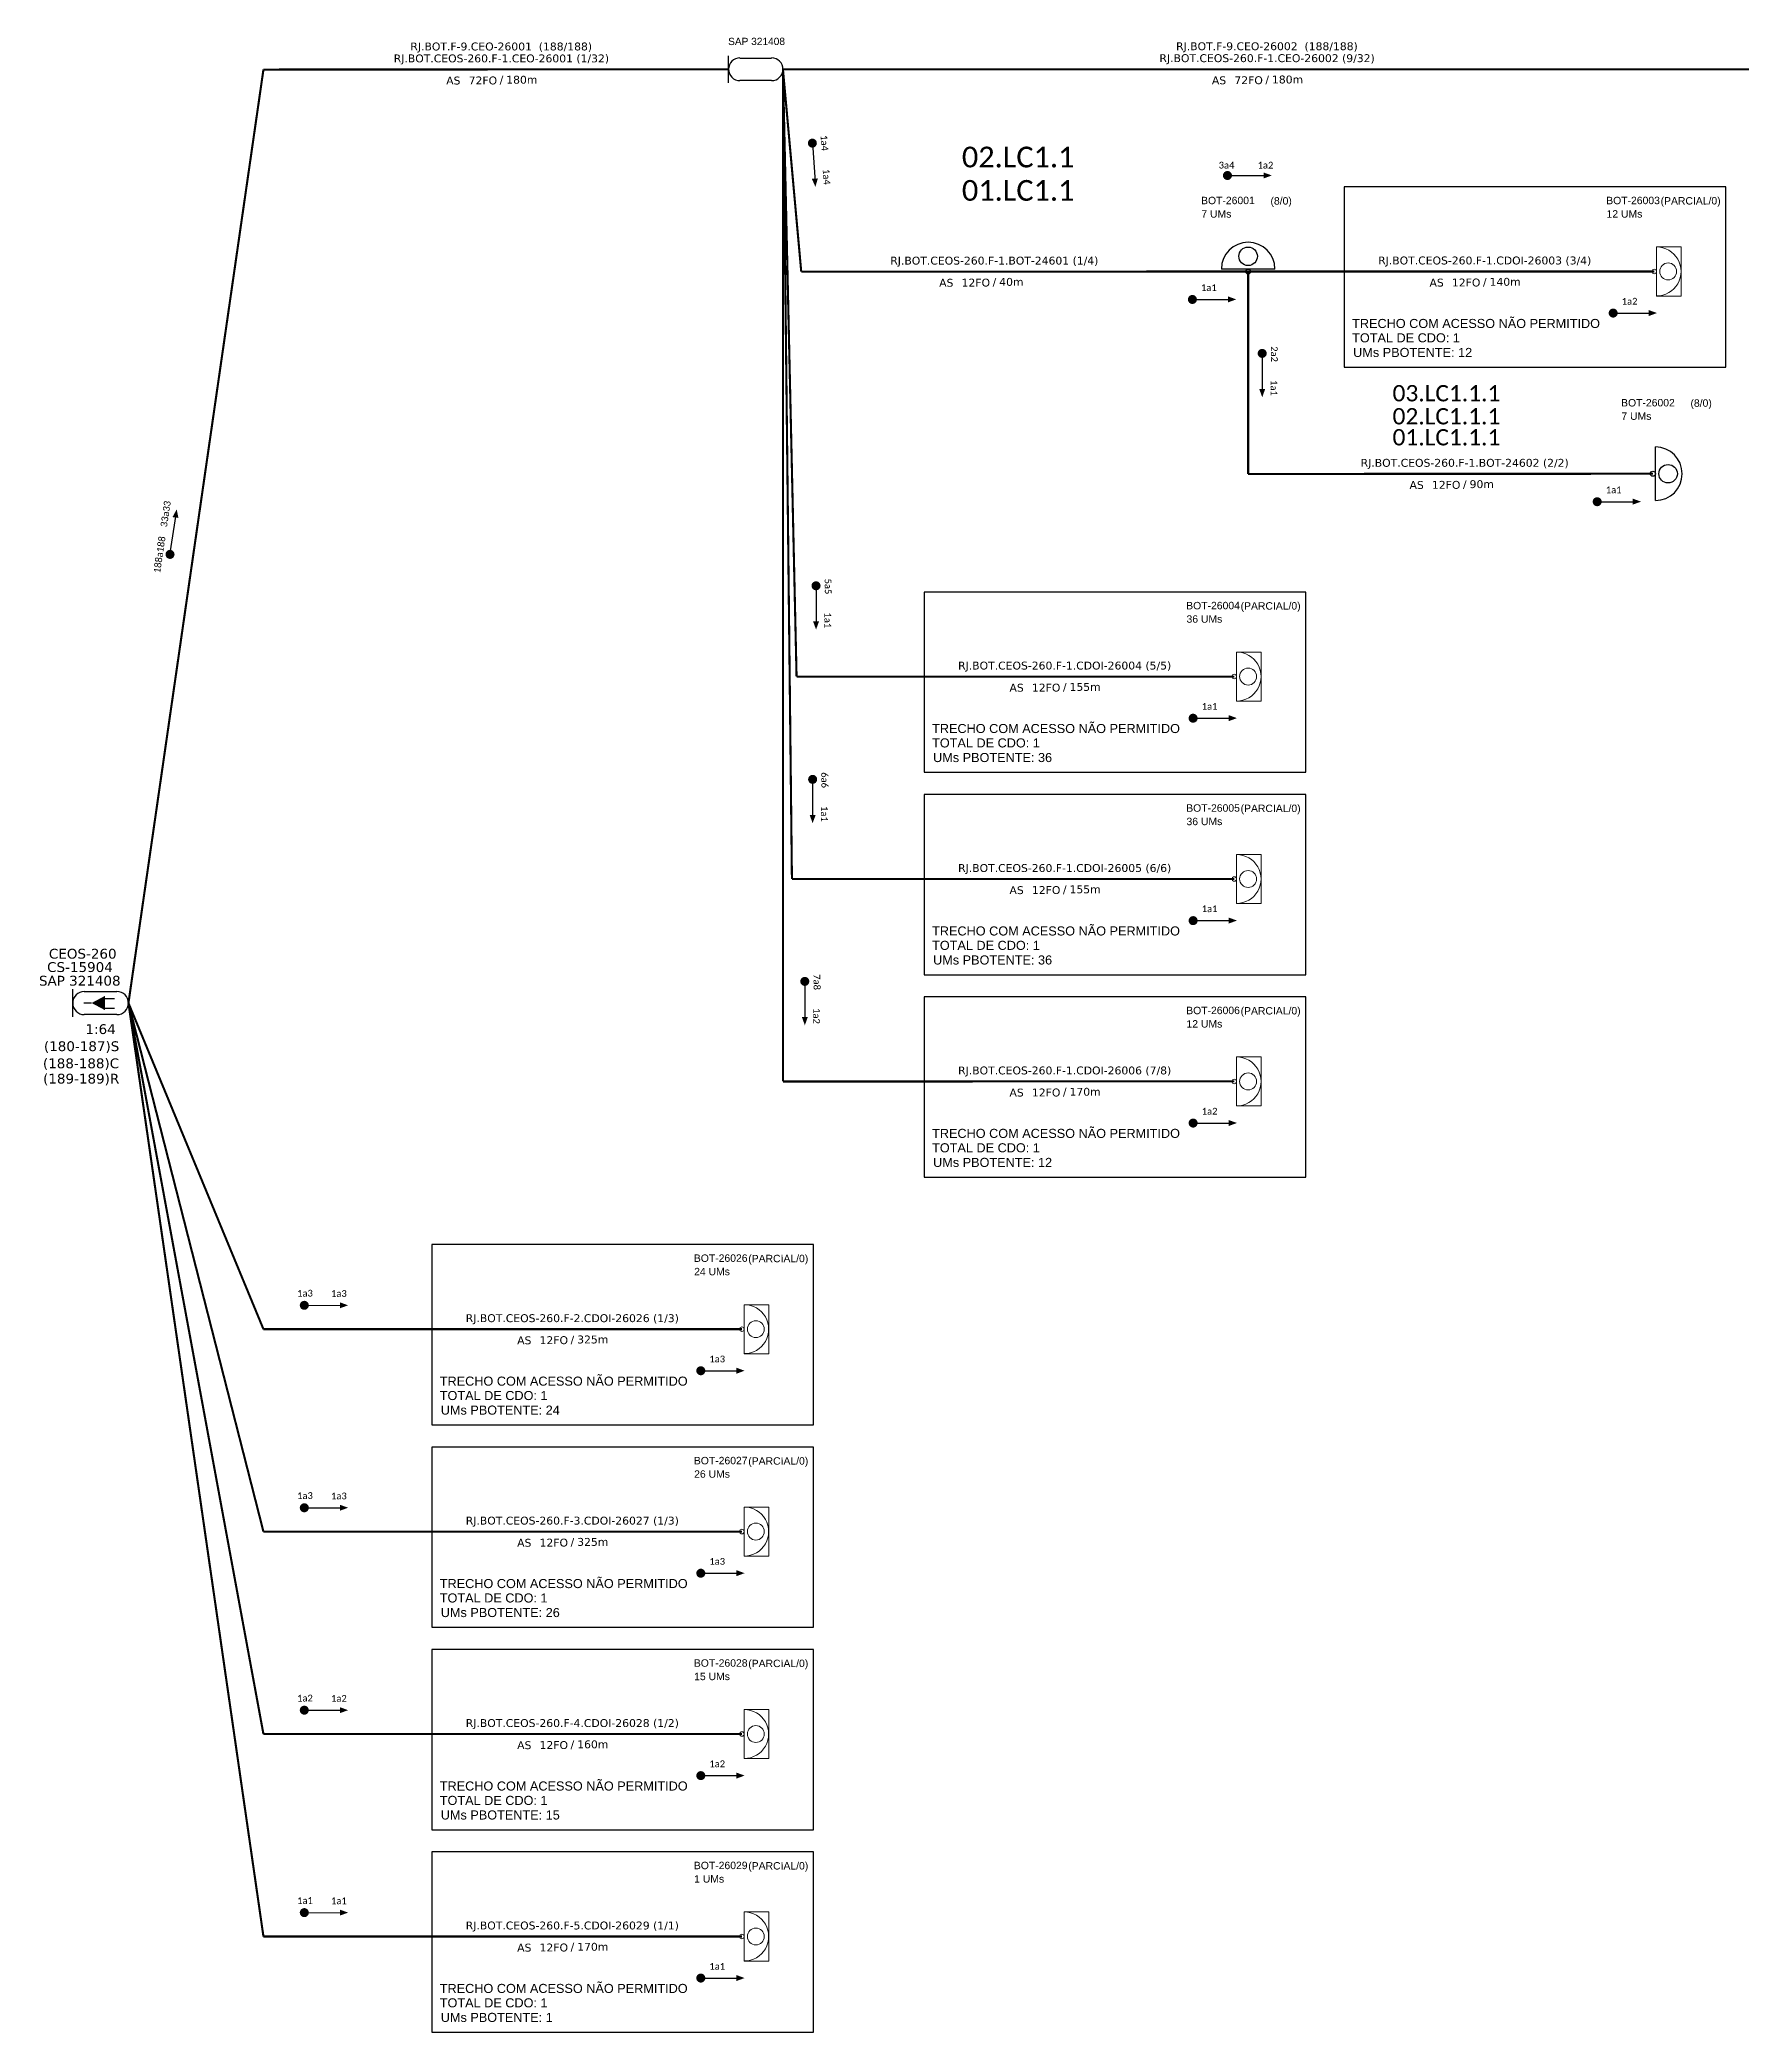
# Model space of a CAD drawing. Extents: x 35688 to 45186, y 3284 to 5132.
# Drawn here: x 44350.9 to 44729, y 3385.5 to 3828.4 of the extents above; entities that cross this region are included whole.
import ezdxf
from ezdxf.enums import TextEntityAlignment as Align

# ---------------------------------------------------------------- set-up
doc = ezdxf.new("R2010")
doc.units = ezdxf.units.DM
doc.header["$MEASUREMENT"] = 0
for name, color, linetype, lineweight in [("20.0-LEGENDA DOS CDO'S", 1, 'Continuous', 0), ('20.2-CDO_POSTE', 1, 'Continuous', 5), ('40.1-ETIQUETAS', 1, 'Continuous', 20)]:
    doc.layers.add(name, color=color, linetype=linetype, lineweight=lineweight)
for name, color, linetype in [('20.4-CEOS', 1, 'Continuous'), ('30.4-Selo', 7, 'Continuous'), ('CAP a instalar', 1, 'Continuous'), ('label_cabos', 7, 'Continuous'), ('SETA', 7, 'Continuous')]:
    doc.layers.add(name, color=color, linetype=linetype)
doc.styles.add('ARIAL', font='arial.ttf')
doc.styles.add('siredit', font='verdana.ttf')
doc.linetypes.add('FENCELINE1', pattern='A,0.25,-0.1,[133,ltypeshp.shx,S=0.1,R=0,X=-0.1,Y=0],-0.1,1', length=1.45)

# ---------------------------------------------------------------- blocks, each defined once
blk = doc.blocks.new('ETIQUETA_RS5F')
at = {"layer": '40.1-ETIQUETAS', "color": 0, "style": 'siredit'}
blk.add_text('/', height=1.5, dxfattribs=at).set_placement((1.55, -1.95), align=Align.MIDDLE_RIGHT)
for tag, p in [('ETIQUETA_R_PRIMARIA', (1.18, 4.1)), ('ETIQUETA_R_SECUNDARIA', (1.18, 2.1)), ('F_ATIVAS/F_MORTAS', (1.11, -4.24))]:
    blk.add_attdef(tag, text='', height=1.5, dxfattribs=at).set_placement(p, align=Align.MIDDLE_CENTER)
for tag, p in [('TIPO_CABO', (-6.62, -2.12)), ('CAP_CABO', (0.37, -2.09))]:
    blk.add_attdef(tag, text='', height=1.5, dxfattribs=at).set_placement(p, align=Align.MIDDLE_RIGHT)
blk.add_attdef('METROS', text='', height=1.5, dxfattribs=at).set_placement((2.11, -1.95), align=Align.MIDDLE_LEFT)
for tag, p in [('FUSÃO_1', (0.82, -8.39)), ('FUSÃO_2', (0.82, -10.6)), ('FUSÃO_3', (0.82, -12.93)), ('FUSÃO_4', (0.82, -15.14)), ('FUSÃO_5', (0.82, -17.16))]:
    blk.add_attdef(tag, text='', height=1.5, dxfattribs=at).set_placement(p, align=Align.CENTER)
blk = doc.blocks.new('CDOE-TEXTO PADRÃO')
at = {"layer": "20.0-LEGENDA DOS CDO'S", "color": 0, "style": 'ARIAL'}
for tag, p in [('CDO_N', (0.49, 7.39)), ('CORDOALHA', (0.5, 4.33)), ('SAP', (0.51, 1.67)), ('SPLITER_1', (0.59, -0.91)), ('SPLITER_2', (0.6, -3.55)), ('(XX-XX_F)S', (0.54, -8.29)), ('(XX-XX_L)S', (0.55, -10.83)), ('UMS', (0.55, -13.15))]:
    blk.add_attdef(tag, p, '', height=1.7, rotation=0.118, dxfattribs=at)
blk.add_attdef('FIBRAS_UTILIZADAS', text='', height=1.7, rotation=0.118, dxfattribs=at).set_placement((19.77, 7.43), align=Align.CENTER)
blk = doc.blocks.new('CDOE POSTE_')
at = {"color": 1}
blk.add_line((12.92, -5.49), (-2.38, -5.49), dxfattribs=at)
for centre, radius in [((5.27, -1.86), 2.64), ((5.27, -6.2), 0.708)]:
    blk.add_circle(centre, radius, dxfattribs=at)
blk.add_arc((5.27, -5.49), 7.65, 0, 180, dxfattribs=at)
blk = doc.blocks.new('CEO')
at = {"layer": '20.4-CEOS'}
for p, q in [((-6.19, -0.53), (-6.19, 5.68)), ((-3.61, 5.15), (3.61, 5.15)), ((3.61, 0), (-3.61, 0))]:
    blk.add_line(p, q, dxfattribs=at)
for centre, start, end in [((-3.61, 2.58), 90, 270), ((3.61, 2.58), 270, 90)]:
    blk.add_arc(centre, 2.58, start, end, dxfattribs=at)
blk = doc.blocks.new('CEOS_RP_CT_DRT')
at = {"layer": '20.4-CEOS', "color": 0}
for p, q in [((-4.54, 1.19), (-1.19, 1.19)), ((-1.19, -1.19), (-4.54, -1.19))]:
    blk.add_line(p, q, dxfattribs=at)
for points in [[(-5.73, -1.43), (-5.73, 1.44)], [(-3.79, 0), (-4.59, 0)], [(-2.47, 0.48), (-1.45, 0.48)], [(-2.47, -0.52), (-1.45, -0.52)]]:
    blk.add_lwpolyline(points, dxfattribs=at)
blk.add_lwpolyline([(-3.79, 0, 0, 1.47, 0), (-2.41, 0, 1.47, 1.47, 0)], format="xyseb", dxfattribs=at)
for centre, start, end in [((-4.54, 0), 90, 270), ((-1.19, 0), 270, 90)]:
    blk.add_arc(centre, 1.19, start, end, dxfattribs=at)
at = {"layer": '20.4-CEOS', "color": 7, "style": 'siredit'}
for tag, p in [('Nº_DA_CEOS', (-2.86, 5.6)), ('LOCAL', (-2.86, 4.24)), ('SAP', (-2.86, 2.78)), ('RACIO_SPLITAGEM', (-2.86, -1.88)), ('FIBRAS_SPLITTER', (-2.86, -3.58)), ('FIBRAS_TOP_C', (-2.86, -5.08)), ('RESERVA_FINAIS', (-2.86, -6.39))]:
    blk.add_attdef(tag, text='', height=1.01, dxfattribs=at).set_placement(p, align=Align.TOP_CENTER)

msp = doc.modelspace()

# ---------------------------------------------------------------- linework, layer by layer
at = {"const_width": 1}
for points in [[(44522.53, 3805.91, 1), (44522.59, 3804.92, 1)], [(44614.31, 3798.22, 1), (44615.31, 3798.22, 1)], [(44606.52, 3770.67, 1), (44607.52, 3770.67, 1)], [(44700.03, 3767.63, 1), (44701.03, 3767.63, 1)], [(44622.53, 3759.17, 1), (44622.53, 3758.17, 1)], [(44696.48, 3725.71, 1), (44697.48, 3725.71, 1)], [(44379.73, 3713.5, 1), (44379.88, 3714.49, 1)], [(44523.38, 3707.52, 1), (44523.37, 3706.52, 1)], [(44606.68, 3677.58, 1), (44607.68, 3677.58, 1)], [(44522.62, 3664.48, 1), (44522.62, 3663.48, 1)], [(44606.68, 3632.58, 1), (44607.68, 3632.58, 1)], [(44520.88, 3619.57, 1), (44520.88, 3618.57, 1)], [(44606.68, 3587.58, 1), (44607.68, 3587.58, 1)], [(44409.15, 3547.07, 1), (44410.15, 3547.07, 1)], [(44497.27, 3532.52, 1), (44498.27, 3532.52, 1)], [(44409.15, 3502.07, 1), (44410.15, 3502.07, 1)], [(44497.27, 3487.52, 1), (44498.27, 3487.52, 1)], [(44409.15, 3457.07, 1), (44410.15, 3457.07, 1)], [(44497.27, 3442.52, 1), (44498.27, 3442.52, 1)], [(44409.15, 3412.07, 1), (44410.15, 3412.07, 1)], [(44497.27, 3397.52, 1), (44498.27, 3397.52, 1)]]:
    msp.add_lwpolyline(points, format="xyb", close=True, dxfattribs=at)
at = {"layer": '40.1-ETIQUETAS', "color": 8}
for points in [[(44710.16, 3782.33), (44715.61, 3782.33), (44715.61, 3771.43), (44710.16, 3771.43)], [(44616.82, 3692.28), (44622.27, 3692.28), (44622.27, 3681.38), (44616.82, 3681.38)], [(44616.82, 3647.28), (44622.27, 3647.28), (44622.27, 3636.38), (44616.82, 3636.38)], [(44616.82, 3602.28), (44622.27, 3602.28), (44622.27, 3591.38), (44616.82, 3591.38)], [(44507.4, 3547.21), (44512.85, 3547.21), (44512.85, 3536.31), (44507.4, 3536.31)], [(44507.4, 3502.21), (44512.85, 3502.21), (44512.85, 3491.31), (44507.4, 3491.31)], [(44507.4, 3457.21), (44512.85, 3457.21), (44512.85, 3446.31), (44507.4, 3446.31)], [(44507.4, 3412.21), (44512.85, 3412.21), (44512.85, 3401.31), (44507.4, 3401.31)]]:
    msp.add_lwpolyline(points, close=True, dxfattribs=at)
for centre, major_axis, start_param, end_param in [((44710.16, 3776.89), (-3.85, 3.85), 2.356194, 5.497787), ((44712.75, 3776.89), (1.33, 1.33), 3.926991, 10.210176), ((44709.66, 3776.89), (-0.356, 0.356), 2.356194490191767, 8.639379797371353), ((44616.82, 3686.84), (-3.85, 3.85), 2.356194, 5.497787), ((44616.32, 3686.84), (-0.356, 0.356), 2.356194490191767, 8.639379797371353), ((44619.4, 3686.84), (1.33, 1.33), 3.926991, 10.210176), ((44616.82, 3641.84), (-3.85, 3.85), 2.356194, 5.497787), ((44616.32, 3641.84), (-0.356, 0.356), 2.356194490191767, 8.639379797371353), ((44619.4, 3641.84), (1.33, 1.33), 3.926991, 10.210176), ((44616.82, 3596.84), (-3.85, 3.85), 2.356194, 5.497787), ((44616.32, 3596.84), (-0.356, 0.356), 2.356194490191767, 8.639379797371353), ((44619.4, 3596.84), (1.33, 1.33), 3.926991, 10.210176), ((44507.4, 3541.77), (-3.85, 3.85), 2.356194, 5.497787), ((44509.99, 3541.77), (1.33, 1.33), 3.926991, 10.210176), ((44506.9, 3541.77), (-0.356, 0.356), 2.356194490191767, 8.639379797371353), ((44507.4, 3496.77), (-3.85, 3.85), 2.356194, 5.497787), ((44506.9, 3496.77), (-0.356, 0.356), 2.356194490191767, 8.639379797371353), ((44509.99, 3496.77), (1.33, 1.33), 3.926991, 10.210176), ((44507.4, 3451.77), (-3.85, 3.85), 2.356194, 5.497787), ((44506.9, 3451.77), (-0.356, 0.356), 2.356194490191767, 8.639379797371353), ((44509.99, 3451.77), (1.33, 1.33), 3.926991, 10.210176), ((44507.4, 3406.77), (-3.85, 3.85), 2.356194, 5.497787), ((44506.9, 3406.77), (-0.356, 0.356), 2.356194490191767, 8.639379797371353), ((44509.99, 3406.77), (1.33, 1.33), 3.926991, 10.210176)]:
    msp.add_ellipse(centre, major_axis=major_axis, ratio=1, start_param=start_param, end_param=end_param, dxfattribs=at)
at = {"layer": 'CAP a instalar', "linetype": 'FENCELINE1', "ltscale": 7, "const_width": 0.467}
for points in [[(44400.57, 3821.77), (44503.95, 3821.82)], [(44516.02, 3821.82), (44731.14, 3821.81)], [(44516.02, 3821.82), (44520.09, 3776.83)], [(44370.57, 3614.27), (44400.57, 3821.77)], [(44520.09, 3776.83), (44619.41, 3776.88)], [(44619.41, 3776.88), (44619.41, 3731.88)], [(44619.41, 3731.88), (44709.37, 3731.92)]]:
    msp.add_lwpolyline(points, dxfattribs=at)
at = {"layer": 'CAP a instalar', "color": 8, "linetype": 'FENCELINE1', "ltscale": 7, "const_width": 0.467}
for points in [[(44516.02, 3821.82), (44516.02, 3596.83)], [(44516.02, 3821.82), (44518.02, 3641.83)], [(44516.02, 3821.82), (44519.05, 3686.83)], [(44619.41, 3776.88), (44709.66, 3776.89)], [(44519.05, 3686.83), (44616.32, 3686.84)], [(44518.02, 3641.83), (44616.32, 3641.84)], [(44400.57, 3406.77), (44370.57, 3614.27), (44370.57, 3614.27)], [(44400.57, 3541.77), (44370.57, 3614.27)], [(44400.57, 3496.77), (44370.57, 3614.27)], [(44400.57, 3451.77), (44370.57, 3614.27)], [(44516.02, 3596.83), (44616.32, 3596.84)], [(44516.02, 3596.83), (44516.02, 3596.83)], [(44530.06, 3596.83), (44530.06, 3596.83)], [(44400.57, 3541.77), (44506.9, 3541.77)], [(44400.57, 3496.77), (44506.9, 3496.77)], [(44400.57, 3451.77), (44506.9, 3451.77)], [(44406.6, 3451.76), (44406.6, 3451.76)], [(44420.64, 3451.76), (44420.64, 3451.76)], [(44400.57, 3406.77), (44506.9, 3406.77)], [(44420.64, 3406.76), (44420.64, 3406.76)]]:
    msp.add_lwpolyline(points, dxfattribs=at)
at = {"layer": 'CAP a instalar', "color": 3}
for points in [[(44725.57, 3795.68), (44640.78, 3795.68), (44640.78, 3755.62), (44725.57, 3755.62)], [(44632.23, 3705.63), (44547.44, 3705.63), (44547.44, 3665.57), (44632.23, 3665.57)], [(44632.23, 3660.63), (44547.44, 3660.63), (44547.44, 3620.57), (44632.23, 3620.57)], [(44632.23, 3615.63), (44547.44, 3615.63), (44547.44, 3575.57), (44632.23, 3575.57)], [(44522.81, 3560.57), (44438.02, 3560.57), (44438.02, 3520.5), (44522.81, 3520.5)], [(44522.81, 3515.57), (44438.02, 3515.57), (44438.02, 3475.5), (44522.81, 3475.5)], [(44522.81, 3470.57), (44438.02, 3470.57), (44438.02, 3430.5), (44522.81, 3430.5)], [(44522.81, 3425.57), (44438.02, 3425.57), (44438.02, 3385.5), (44522.81, 3385.5)]]:
    msp.add_lwpolyline(points, close=True, dxfattribs=at)
at = {"layer": 'SETA'}
for points in [[(44522.56, 3805.41), (44523.15, 3796.84)], [(44614.94, 3798.21), (44623.53, 3798.21)], [(44607.02, 3770.67), (44615.61, 3770.67)], [(44700.53, 3767.63), (44709.12, 3767.63)], [(44622.53, 3758.67), (44622.52, 3750.08)], [(44696.98, 3725.71), (44705.58, 3725.71)], [(44379.87, 3714.37), (44381.14, 3722.87)], [(44523.37, 3707.02), (44523.37, 3698.43)], [(44607.18, 3677.58), (44615.78, 3677.58)], [(44522.62, 3663.98), (44522.61, 3655.38)], [(44607.18, 3632.58), (44615.78, 3632.58)], [(44520.88, 3619.07), (44520.87, 3610.47)], [(44607.18, 3587.58), (44615.78, 3587.58)], [(44409.65, 3547.07), (44418.25, 3547.06)], [(44497.77, 3532.52), (44506.36, 3532.52)], [(44409.65, 3502.07), (44418.25, 3502.06)], [(44497.77, 3487.52), (44506.36, 3487.52)], [(44409.65, 3457.07), (44418.25, 3457.06)], [(44497.77, 3442.52), (44506.36, 3442.52)], [(44409.65, 3412.07), (44418.25, 3412.06)], [(44497.77, 3397.52), (44506.36, 3397.52)]]:
    msp.add_lwpolyline(points, dxfattribs=at)
for points in [[(44523.78, 3797.57), (44523.24, 3795.7), (44522.45, 3797.48)], [(44622.84, 3798.89), (44624.67, 3798.23), (44622.84, 3797.56)], [(44614.92, 3771.35), (44616.76, 3770.68), (44614.92, 3770.01)], [(44708.43, 3768.31), (44710.27, 3767.65), (44708.43, 3766.98)], [(44623.2, 3750.77), (44622.54, 3748.93), (44621.87, 3750.77)], [(44704.89, 3726.39), (44706.72, 3725.72), (44704.89, 3725.06)], [(44380.36, 3722.29), (44381.29, 3724), (44381.68, 3722.09)], [(44524.05, 3699.12), (44523.38, 3697.28), (44522.71, 3699.12)], [(44615.09, 3678.26), (44616.92, 3677.6), (44615.09, 3676.93)], [(44523.29, 3656.07), (44522.62, 3654.24), (44521.96, 3656.07)], [(44615.09, 3633.26), (44616.92, 3632.6), (44615.09, 3631.93)], [(44521.55, 3611.16), (44520.89, 3609.33), (44520.22, 3611.16)], [(44615.09, 3588.26), (44616.92, 3587.6), (44615.09, 3586.93)], [(44417.56, 3547.74), (44419.39, 3547.07), (44417.56, 3546.41)], [(44505.67, 3533.2), (44507.5, 3532.53), (44505.67, 3531.86)], [(44417.56, 3502.74), (44419.39, 3502.07), (44417.56, 3501.41)], [(44505.67, 3488.2), (44507.5, 3487.53), (44505.67, 3486.86)], [(44417.56, 3457.74), (44419.39, 3457.07), (44417.56, 3456.41)], [(44505.67, 3443.2), (44507.5, 3442.53), (44505.67, 3441.86)], [(44417.56, 3412.74), (44419.39, 3412.07), (44417.56, 3411.41)], [(44505.67, 3398.2), (44507.5, 3397.53), (44505.67, 3396.86)]]:
    msp.add_solid(points, dxfattribs=at)

# ---------------------------------------------------------------- block references
at = {"color": 2, "xscale": 0.9748520008884765, "yscale": 0.9748520008884765, "zscale": 0.9748520008884765}
msp.add_blockref('CEO', (44509.99, 3819.31), dxfattribs=at)
at = {"layer": '20.2-CDO_POSTE'}
ref = msp.add_blockref('CDOE-TEXTO PADRÃO', (44503.74, 3822.47), dxfattribs=dict(at, xscale=0.947556147652673, yscale=0.947556147652673, zscale=0.947556147652673))
ref.add_attrib('CDO_N', 'SAP 321408', (44503.84, 3827.21), dxfattribs={"layer": "20.0-LEGENDA DOS CDO'S", "color": 0, "height": 1.611, "rotation": 0.118, "style": 'ARIAL'})
at = {"layer": '20.4-CEOS'}
ref = msp.add_blockref('CEOS_RP_CT_DRT', (44370.57, 3614.27), dxfattribs=dict(at, xscale=2.161665797233581, yscale=2.161665797233581, zscale=2.161665797233581))
ref.add_attrib('Nº_DA_CEOS', 'CEOS-260', dxfattribs={"color": 7, "height": 2.183, "style": 'siredit'}).set_placement((44360.41, 3626.32), align=Align.TOP_CENTER)
ref.add_attrib('LOCAL', 'CS-15904', dxfattribs={"color": 7, "height": 2.183, "style": 'siredit'}).set_placement((44359.79, 3623.35), align=Align.TOP_CENTER)
ref.add_attrib('SAP', 'SAP 321408', dxfattribs={"color": 7, "height": 2.183, "style": 'siredit'}).set_placement((44359.75, 3620.32), align=Align.TOP_CENTER)
ref.add_attrib('RACIO_SPLITAGEM', '1:64', dxfattribs={"color": 7, "height": 2.183, "style": 'siredit'}).set_placement((44364.38, 3609.56), align=Align.TOP_CENTER)
ref.add_attrib('FIBRAS_SPLITTER', '(180-187)S', dxfattribs={"color": 7, "height": 2.183, "style": 'siredit'}).set_placement((44360.16, 3605.76), align=Align.TOP_CENTER)
ref.add_attrib('FIBRAS_TOP_C', '(188-188)C', dxfattribs={"color": 7, "height": 2.183, "style": 'siredit'}).set_placement((44360.03, 3601.95), align=Align.TOP_CENTER)
ref.add_attrib('RESERVA_FINAIS', '(189-189)R', dxfattribs={"color": 7, "height": 2.183, "style": 'siredit'}).set_placement((44360.06, 3598.55), align=Align.TOP_CENTER)
at = {"layer": '40.1-ETIQUETAS'}
ref = msp.add_blockref('ETIQUETA_RS5F', (44452.07, 3821.79), dxfattribs=dict(at, xscale=1.16639998499977, yscale=1.16639998499977, zscale=1.16639998499977))
ref.add_attrib('ETIQUETA_R_PRIMARIA', 'RJ.BOT.F-9.CEO-26001  (188/188)', dxfattribs={"color": 0, "height": 1.7496, "style": 'siredit'}).set_placement((44453.41, 3826.9), align=Align.MIDDLE_CENTER)
ref.add_attrib('ETIQUETA_R_SECUNDARIA', 'RJ.BOT.CEOS-260.F-1.CEO-26001 (1/32)', dxfattribs={"color": 0, "height": 1.7496, "style": 'siredit'}).set_placement((44453.45, 3824.25), align=Align.MIDDLE_CENTER)
ref.add_attrib('TIPO_CABO', 'AS', dxfattribs={"color": 0, "height": 1.75, "style": 'siredit'}).set_placement((44444.35, 3819.33), align=Align.MIDDLE_RIGHT)
ref.add_attrib('CAP_CABO', '72FO', dxfattribs={"color": 0, "height": 1.75, "style": 'siredit'}).set_placement((44452.5, 3819.35), align=Align.MIDDLE_RIGHT)
ref.add_attrib('METROS', '180m', dxfattribs={"color": 0, "height": 1.75, "style": 'siredit'}).set_placement((44454.53, 3819.51), align=Align.MIDDLE_LEFT)
ref = msp.add_blockref('ETIQUETA_RS5F', (44622.24, 3821.84), dxfattribs=dict(at, xscale=1.16639998499977, yscale=1.16639998499977, zscale=1.16639998499977))
ref.add_attrib('ETIQUETA_R_PRIMARIA', 'RJ.BOT.F-9.CEO-26002  (188/188)', dxfattribs={"color": 0, "height": 1.7496, "style": 'siredit'}).set_placement((44623.58, 3826.95), align=Align.MIDDLE_CENTER)
ref.add_attrib('ETIQUETA_R_SECUNDARIA', 'RJ.BOT.CEOS-260.F-1.CEO-26002 (9/32)', dxfattribs={"color": 0, "height": 1.7496, "style": 'siredit'}).set_placement((44623.62, 3824.3), align=Align.MIDDLE_CENTER)
ref.add_attrib('TIPO_CABO', 'AS', dxfattribs={"color": 0, "height": 1.75, "style": 'siredit'}).set_placement((44614.52, 3819.38), align=Align.MIDDLE_RIGHT)
ref.add_attrib('CAP_CABO', '72FO', dxfattribs={"color": 0, "height": 1.75, "style": 'siredit'}).set_placement((44622.67, 3819.4), align=Align.MIDDLE_RIGHT)
ref.add_attrib('METROS', '180m', dxfattribs={"color": 0, "height": 1.75, "style": 'siredit'}).set_placement((44624.7, 3819.56), align=Align.MIDDLE_LEFT)
at = {"layer": '40.1-ETIQUETAS', "color": 8}
ref = msp.add_blockref('CDOE-TEXTO PADRÃO', (44706.09, 3780.77), dxfattribs=dict(at, xscale=0.9720000028610228, yscale=0.9720000028610228, zscale=0.9720000028610228))
ref.add_attrib('CDO_N', 'BOT-26003', (44698.99, 3791.83), dxfattribs={"layer": "20.0-LEGENDA DOS CDO'S", "color": 0, "height": 1.652, "rotation": 0.118, "style": 'ARIAL'})
ref.add_attrib('CORDOALHA', '12 UMs', (44699.06, 3788.85), dxfattribs={"layer": "20.0-LEGENDA DOS CDO'S", "color": 0, "height": 1.652, "rotation": 0.118, "style": 'ARIAL'})
ref.add_attrib('FIBRAS_UTILIZADAS', '          (PARCIAL/0)', dxfattribs={"layer": "20.0-LEGENDA DOS CDO'S", "color": 0, "height": 1.6523, "rotation": 0.118, "style": 'ARIAL'}).set_placement((44714.54, 3791.76), align=Align.CENTER)
at = {"layer": '40.1-ETIQUETAS'}
ref = msp.add_blockref('ETIQUETA_RS5F', (44561.62, 3776.85), dxfattribs=dict(at, xscale=1.16639998499977, yscale=1.16639998499977, zscale=1.16639998499977))
ref.add_attrib('ETIQUETA_R_SECUNDARIA', 'RJ.BOT.CEOS-260.F-1.BOT-24601 (1/4)', dxfattribs={"color": 0, "height": 1.7496, "style": 'siredit'}).set_placement((44563, 3779.3), align=Align.MIDDLE_CENTER)
ref.add_attrib('TIPO_CABO', 'AS', dxfattribs={"color": 0, "height": 1.75, "style": 'siredit'}).set_placement((44553.91, 3774.38), align=Align.MIDDLE_RIGHT)
ref.add_attrib('CAP_CABO', '12FO', dxfattribs={"color": 0, "height": 1.75, "style": 'siredit'}).set_placement((44562.05, 3774.41), align=Align.MIDDLE_RIGHT)
ref.add_attrib('METROS', '40m', dxfattribs={"color": 0, "height": 1.75, "style": 'siredit'}).set_placement((44564.09, 3774.57), align=Align.MIDDLE_LEFT)
at = {"layer": '40.1-ETIQUETAS', "color": 8}
ref = msp.add_blockref('ETIQUETA_RS5F', (44670.6, 3776.87), dxfattribs=dict(at, xscale=1.16639998499977, yscale=1.16639998499977, zscale=1.16639998499977))
ref.add_attrib('ETIQUETA_R_SECUNDARIA', 'RJ.BOT.CEOS-260.F-1.CDOI-26003 (3/4)', dxfattribs={"layer": '30.4-Selo', "color": 0, "height": 1.7496, "style": 'siredit'}).set_placement((44671.98, 3779.33), align=Align.MIDDLE_CENTER)
ref.add_attrib('TIPO_CABO', 'AS', dxfattribs={"color": 0, "height": 1.75, "style": 'siredit'}).set_placement((44662.88, 3774.41), align=Align.MIDDLE_RIGHT)
ref.add_attrib('CAP_CABO', '12FO', dxfattribs={"color": 0, "height": 1.75, "style": 'siredit'}).set_placement((44671.02, 3774.43), align=Align.MIDDLE_RIGHT)
ref.add_attrib('METROS', '140m', dxfattribs={"color": 0, "height": 1.75, "style": 'siredit'}).set_placement((44673.06, 3774.59), align=Align.MIDDLE_LEFT)
at = {"layer": '40.1-ETIQUETAS'}
ref = msp.add_blockref('ETIQUETA_RS5F', (44666.15, 3731.89), dxfattribs=dict(at, xscale=1.16639998499977, yscale=1.16639998499977, zscale=1.16639998499977))
ref.add_attrib('ETIQUETA_R_SECUNDARIA', 'RJ.BOT.CEOS-260.F-1.BOT-24602 (2/2)', dxfattribs={"color": 0, "height": 1.7496, "style": 'siredit'}).set_placement((44667.53, 3734.35), align=Align.MIDDLE_CENTER)
ref.add_attrib('TIPO_CABO', 'AS', dxfattribs={"color": 0, "height": 1.75, "style": 'siredit'}).set_placement((44658.44, 3729.43), align=Align.MIDDLE_RIGHT)
ref.add_attrib('CAP_CABO', '12FO', dxfattribs={"color": 0, "height": 1.75, "style": 'siredit'}).set_placement((44666.58, 3729.45), align=Align.MIDDLE_RIGHT)
ref.add_attrib('METROS', '90m', dxfattribs={"color": 0, "height": 1.75, "style": 'siredit'}).set_placement((44668.62, 3729.61), align=Align.MIDDLE_LEFT)
at = {"layer": '40.1-ETIQUETAS', "color": 8}
ref = msp.add_blockref('CDOE-TEXTO PADRÃO', (44612.74, 3690.72), dxfattribs=dict(at, xscale=0.9720000028610228, yscale=0.9720000028610228, zscale=0.9720000028610228))
ref.add_attrib('CDO_N', 'BOT-26004', (44605.65, 3701.78), dxfattribs={"layer": "20.0-LEGENDA DOS CDO'S", "color": 0, "height": 1.652, "rotation": 0.118, "style": 'ARIAL'})
ref.add_attrib('CORDOALHA', '36 UMs', (44605.71, 3698.8), dxfattribs={"layer": "20.0-LEGENDA DOS CDO'S", "color": 0, "height": 1.652, "rotation": 0.118, "style": 'ARIAL'})
ref.add_attrib('FIBRAS_UTILIZADAS', '          (PARCIAL/0)', dxfattribs={"layer": "20.0-LEGENDA DOS CDO'S", "color": 0, "height": 1.6523, "rotation": 0.118, "style": 'ARIAL'}).set_placement((44621.2, 3701.71), align=Align.CENTER)
ref = msp.add_blockref('ETIQUETA_RS5F', (44577.25, 3686.82), dxfattribs=dict(at, xscale=1.16639998499977, yscale=1.16639998499977, zscale=1.16639998499977))
ref.add_attrib('ETIQUETA_R_SECUNDARIA', 'RJ.BOT.CEOS-260.F-1.CDOI-26004 (5/5)', dxfattribs={"layer": '30.4-Selo', "color": 0, "height": 1.7496, "style": 'siredit'}).set_placement((44578.63, 3689.28), align=Align.MIDDLE_CENTER)
ref.add_attrib('TIPO_CABO', 'AS', dxfattribs={"color": 0, "height": 1.75, "style": 'siredit'}).set_placement((44569.53, 3684.36), align=Align.MIDDLE_RIGHT)
ref.add_attrib('CAP_CABO', '12FO', dxfattribs={"color": 0, "height": 1.75, "style": 'siredit'}).set_placement((44577.68, 3684.38), align=Align.MIDDLE_RIGHT)
ref.add_attrib('METROS', '155m', dxfattribs={"color": 0, "height": 1.75, "style": 'siredit'}).set_placement((44579.71, 3684.54), align=Align.MIDDLE_LEFT)
ref = msp.add_blockref('CDOE-TEXTO PADRÃO', (44612.74, 3645.72), dxfattribs=dict(at, xscale=0.9720000028610228, yscale=0.9720000028610228, zscale=0.9720000028610228))
ref.add_attrib('CDO_N', 'BOT-26005', (44605.65, 3656.78), dxfattribs={"layer": "20.0-LEGENDA DOS CDO'S", "color": 0, "height": 1.652, "rotation": 0.118, "style": 'ARIAL'})
ref.add_attrib('CORDOALHA', '36 UMs', (44605.71, 3653.8), dxfattribs={"layer": "20.0-LEGENDA DOS CDO'S", "color": 0, "height": 1.652, "rotation": 0.118, "style": 'ARIAL'})
ref.add_attrib('FIBRAS_UTILIZADAS', '          (PARCIAL/0)', dxfattribs={"layer": "20.0-LEGENDA DOS CDO'S", "color": 0, "height": 1.6523, "rotation": 0.118, "style": 'ARIAL'}).set_placement((44621.2, 3656.71), align=Align.CENTER)
ref = msp.add_blockref('ETIQUETA_RS5F', (44577.25, 3641.82), dxfattribs=dict(at, xscale=1.16639998499977, yscale=1.16639998499977, zscale=1.16639998499977))
ref.add_attrib('ETIQUETA_R_SECUNDARIA', 'RJ.BOT.CEOS-260.F-1.CDOI-26005 (6/6)', dxfattribs={"layer": '30.4-Selo', "color": 0, "height": 1.7496, "style": 'siredit'}).set_placement((44578.63, 3644.28), align=Align.MIDDLE_CENTER)
ref.add_attrib('TIPO_CABO', 'AS', dxfattribs={"color": 0, "height": 1.75, "style": 'siredit'}).set_placement((44569.53, 3639.36), align=Align.MIDDLE_RIGHT)
ref.add_attrib('CAP_CABO', '12FO', dxfattribs={"color": 0, "height": 1.75, "style": 'siredit'}).set_placement((44577.68, 3639.38), align=Align.MIDDLE_RIGHT)
ref.add_attrib('METROS', '155m', dxfattribs={"color": 0, "height": 1.75, "style": 'siredit'}).set_placement((44579.71, 3639.54), align=Align.MIDDLE_LEFT)
ref = msp.add_blockref('CDOE-TEXTO PADRÃO', (44612.74, 3600.72), dxfattribs=dict(at, xscale=0.9720000028610228, yscale=0.9720000028610228, zscale=0.9720000028610228))
ref.add_attrib('CDO_N', 'BOT-26006', (44605.65, 3611.78), dxfattribs={"layer": "20.0-LEGENDA DOS CDO'S", "color": 0, "height": 1.652, "rotation": 0.118, "style": 'ARIAL'})
ref.add_attrib('CORDOALHA', '12 UMs', (44605.71, 3608.8), dxfattribs={"layer": "20.0-LEGENDA DOS CDO'S", "color": 0, "height": 1.652, "rotation": 0.118, "style": 'ARIAL'})
ref.add_attrib('FIBRAS_UTILIZADAS', '          (PARCIAL/0)', dxfattribs={"layer": "20.0-LEGENDA DOS CDO'S", "color": 0, "height": 1.6523, "rotation": 0.118, "style": 'ARIAL'}).set_placement((44621.2, 3611.71), align=Align.CENTER)
ref = msp.add_blockref('ETIQUETA_RS5F', (44577.25, 3596.82), dxfattribs=dict(at, xscale=1.16639998499977, yscale=1.16639998499977, zscale=1.16639998499977))
ref.add_attrib('ETIQUETA_R_SECUNDARIA', 'RJ.BOT.CEOS-260.F-1.CDOI-26006 (7/8)', dxfattribs={"layer": '30.4-Selo', "color": 0, "height": 1.7496, "style": 'siredit'}).set_placement((44578.63, 3599.28), align=Align.MIDDLE_CENTER)
ref.add_attrib('TIPO_CABO', 'AS', dxfattribs={"color": 0, "height": 1.75, "style": 'siredit'}).set_placement((44569.53, 3594.36), align=Align.MIDDLE_RIGHT)
ref.add_attrib('CAP_CABO', '12FO', dxfattribs={"color": 0, "height": 1.75, "style": 'siredit'}).set_placement((44577.68, 3594.38), align=Align.MIDDLE_RIGHT)
ref.add_attrib('METROS', '170m', dxfattribs={"color": 0, "height": 1.75, "style": 'siredit'}).set_placement((44579.71, 3594.54), align=Align.MIDDLE_LEFT)
ref = msp.add_blockref('CDOE-TEXTO PADRÃO', (44503.33, 3545.65), dxfattribs=dict(at, xscale=0.9720000028610228, yscale=0.9720000028610228, zscale=0.9720000028610228))
ref.add_attrib('CDO_N', 'BOT-26026', (44496.23, 3556.72), dxfattribs={"layer": "20.0-LEGENDA DOS CDO'S", "color": 0, "height": 1.652, "rotation": 0.118, "style": 'ARIAL'})
ref.add_attrib('CORDOALHA', '24 UMs', (44496.29, 3553.74), dxfattribs={"layer": "20.0-LEGENDA DOS CDO'S", "color": 0, "height": 1.652, "rotation": 0.118, "style": 'ARIAL'})
ref.add_attrib('FIBRAS_UTILIZADAS', '          (PARCIAL/0)', dxfattribs={"layer": "20.0-LEGENDA DOS CDO'S", "color": 0, "height": 1.6523, "rotation": 0.118, "style": 'ARIAL'}).set_placement((44511.78, 3556.64), align=Align.CENTER)
ref = msp.add_blockref('ETIQUETA_RS5F', (44467.83, 3541.76), dxfattribs=dict(at, xscale=1.16639998499977, yscale=1.16639998499977, zscale=1.16639998499977))
ref.add_attrib('ETIQUETA_R_SECUNDARIA', 'RJ.BOT.CEOS-260.F-2.CDOI-26026 (1/3)', dxfattribs={"layer": '30.4-Selo', "color": 0, "height": 1.7496, "style": 'siredit'}).set_placement((44469.21, 3544.21), align=Align.MIDDLE_CENTER)
ref.add_attrib('TIPO_CABO', 'AS', dxfattribs={"color": 0, "height": 1.75, "style": 'siredit'}).set_placement((44460.12, 3539.29), align=Align.MIDDLE_RIGHT)
ref.add_attrib('CAP_CABO', '12FO', dxfattribs={"color": 0, "height": 1.75, "style": 'siredit'}).set_placement((44468.26, 3539.32), align=Align.MIDDLE_RIGHT)
ref.add_attrib('METROS', '325m', dxfattribs={"color": 0, "height": 1.75, "style": 'siredit'}).set_placement((44470.3, 3539.48), align=Align.MIDDLE_LEFT)
ref = msp.add_blockref('CDOE-TEXTO PADRÃO', (44503.33, 3500.65), dxfattribs=dict(at, xscale=0.9720000028610228, yscale=0.9720000028610228, zscale=0.9720000028610228))
ref.add_attrib('CDO_N', 'BOT-26027', (44496.23, 3511.72), dxfattribs={"layer": "20.0-LEGENDA DOS CDO'S", "color": 0, "height": 1.652, "rotation": 0.118, "style": 'ARIAL'})
ref.add_attrib('CORDOALHA', '26 UMs', (44496.29, 3508.74), dxfattribs={"layer": "20.0-LEGENDA DOS CDO'S", "color": 0, "height": 1.652, "rotation": 0.118, "style": 'ARIAL'})
ref.add_attrib('FIBRAS_UTILIZADAS', '          (PARCIAL/0)', dxfattribs={"layer": "20.0-LEGENDA DOS CDO'S", "color": 0, "height": 1.6523, "rotation": 0.118, "style": 'ARIAL'}).set_placement((44511.78, 3511.64), align=Align.CENTER)
ref = msp.add_blockref('ETIQUETA_RS5F', (44467.83, 3496.76), dxfattribs=dict(at, xscale=1.16639998499977, yscale=1.16639998499977, zscale=1.16639998499977))
ref.add_attrib('ETIQUETA_R_SECUNDARIA', 'RJ.BOT.CEOS-260.F-3.CDOI-26027 (1/3)', dxfattribs={"layer": '30.4-Selo', "color": 0, "height": 1.7496, "style": 'siredit'}).set_placement((44469.21, 3499.21), align=Align.MIDDLE_CENTER)
ref.add_attrib('TIPO_CABO', 'AS', dxfattribs={"color": 0, "height": 1.75, "style": 'siredit'}).set_placement((44460.12, 3494.29), align=Align.MIDDLE_RIGHT)
ref.add_attrib('CAP_CABO', '12FO', dxfattribs={"color": 0, "height": 1.75, "style": 'siredit'}).set_placement((44468.26, 3494.32), align=Align.MIDDLE_RIGHT)
ref.add_attrib('METROS', '325m', dxfattribs={"color": 0, "height": 1.75, "style": 'siredit'}).set_placement((44470.3, 3494.48), align=Align.MIDDLE_LEFT)
ref = msp.add_blockref('CDOE-TEXTO PADRÃO', (44503.33, 3455.65), dxfattribs=dict(at, xscale=0.9720000028610228, yscale=0.9720000028610228, zscale=0.9720000028610228))
ref.add_attrib('CDO_N', 'BOT-26028', (44496.23, 3466.72), dxfattribs={"layer": "20.0-LEGENDA DOS CDO'S", "color": 0, "height": 1.652, "rotation": 0.118, "style": 'ARIAL'})
ref.add_attrib('CORDOALHA', '15 UMs', (44496.29, 3463.74), dxfattribs={"layer": "20.0-LEGENDA DOS CDO'S", "color": 0, "height": 1.652, "rotation": 0.118, "style": 'ARIAL'})
ref.add_attrib('FIBRAS_UTILIZADAS', '          (PARCIAL/0)', dxfattribs={"layer": "20.0-LEGENDA DOS CDO'S", "color": 0, "height": 1.6523, "rotation": 0.118, "style": 'ARIAL'}).set_placement((44511.78, 3466.64), align=Align.CENTER)
ref = msp.add_blockref('ETIQUETA_RS5F', (44467.83, 3451.76), dxfattribs=dict(at, xscale=1.16639998499977, yscale=1.16639998499977, zscale=1.16639998499977))
ref.add_attrib('ETIQUETA_R_SECUNDARIA', 'RJ.BOT.CEOS-260.F-4.CDOI-26028 (1/2)', dxfattribs={"layer": '30.4-Selo', "color": 0, "height": 1.7496, "style": 'siredit'}).set_placement((44469.21, 3454.21), align=Align.MIDDLE_CENTER)
ref.add_attrib('TIPO_CABO', 'AS', dxfattribs={"color": 0, "height": 1.75, "style": 'siredit'}).set_placement((44460.12, 3449.29), align=Align.MIDDLE_RIGHT)
ref.add_attrib('CAP_CABO', '12FO', dxfattribs={"color": 0, "height": 1.75, "style": 'siredit'}).set_placement((44468.26, 3449.32), align=Align.MIDDLE_RIGHT)
ref.add_attrib('METROS', '160m', dxfattribs={"color": 0, "height": 1.75, "style": 'siredit'}).set_placement((44470.3, 3449.48), align=Align.MIDDLE_LEFT)
ref = msp.add_blockref('CDOE-TEXTO PADRÃO', (44503.33, 3410.65), dxfattribs=dict(at, xscale=0.9720000028610228, yscale=0.9720000028610228, zscale=0.9720000028610228))
ref.add_attrib('CDO_N', 'BOT-26029', (44496.23, 3421.72), dxfattribs={"layer": "20.0-LEGENDA DOS CDO'S", "color": 0, "height": 1.652, "rotation": 0.118, "style": 'ARIAL'})
ref.add_attrib('CORDOALHA', '1 UMs', (44496.29, 3418.74), dxfattribs={"layer": "20.0-LEGENDA DOS CDO'S", "color": 0, "height": 1.652, "rotation": 0.118, "style": 'ARIAL'})
ref.add_attrib('FIBRAS_UTILIZADAS', '          (PARCIAL/0)', dxfattribs={"layer": "20.0-LEGENDA DOS CDO'S", "color": 0, "height": 1.6523, "rotation": 0.118, "style": 'ARIAL'}).set_placement((44511.78, 3421.64), align=Align.CENTER)
ref = msp.add_blockref('ETIQUETA_RS5F', (44467.83, 3406.76), dxfattribs=dict(at, xscale=1.16639998499977, yscale=1.16639998499977, zscale=1.16639998499977))
ref.add_attrib('ETIQUETA_R_SECUNDARIA', 'RJ.BOT.CEOS-260.F-5.CDOI-26029 (1/1)', dxfattribs={"layer": '30.4-Selo', "color": 0, "height": 1.7496, "style": 'siredit'}).set_placement((44469.21, 3409.21), align=Align.MIDDLE_CENTER)
ref.add_attrib('TIPO_CABO', 'AS', dxfattribs={"color": 0, "height": 1.75, "style": 'siredit'}).set_placement((44460.12, 3404.29), align=Align.MIDDLE_RIGHT)
ref.add_attrib('CAP_CABO', '12FO', dxfattribs={"color": 0, "height": 1.75, "style": 'siredit'}).set_placement((44468.26, 3404.32), align=Align.MIDDLE_RIGHT)
ref.add_attrib('METROS', '170m', dxfattribs={"color": 0, "height": 1.75, "style": 'siredit'}).set_placement((44470.3, 3404.48), align=Align.MIDDLE_LEFT)
at = {"layer": 'label_cabos', "color": 1}
ref = msp.add_blockref('CDOE-TEXTO PADRÃO', (44616.05, 3780.76), dxfattribs=dict(at, xscale=0.9720000028610228, yscale=0.9720000028610228, zscale=0.9720000028610228))
ref.add_attrib('CDO_N', 'BOT-26001', (44608.95, 3791.83), dxfattribs={"layer": "20.0-LEGENDA DOS CDO'S", "color": 0, "height": 1.652, "rotation": 0.118, "style": 'ARIAL'})
ref.add_attrib('CORDOALHA', '7 UMs', (44609.01, 3788.85), dxfattribs={"layer": "20.0-LEGENDA DOS CDO'S", "color": 0, "height": 1.652, "rotation": 0.118, "style": 'ARIAL'})
ref.add_attrib('FIBRAS_UTILIZADAS', '       (8/0)', dxfattribs={"layer": "20.0-LEGENDA DOS CDO'S", "color": 0, "height": 1.6523, "rotation": 0.118, "style": 'ARIAL'}).set_placement((44624.5, 3791.75), align=Align.CENTER)
at = {"layer": 'label_cabos', "xscale": 0.7775999903678894, "yscale": 0.7775999903678894, "zscale": 0.7775999903678894}
msp.add_blockref('CDOE POSTE_', (44615.31, 3781.7), dxfattribs=at)
at = {"layer": 'label_cabos', "color": 1}
ref = msp.add_blockref('CDOE-TEXTO PADRÃO', (44709.39, 3735.81), dxfattribs=dict(at, xscale=0.9720000028610228, yscale=0.9720000028610228, zscale=0.9720000028610228))
ref.add_attrib('CDO_N', 'BOT-26002', (44702.3, 3746.87), dxfattribs={"layer": "20.0-LEGENDA DOS CDO'S", "color": 0, "height": 1.652, "rotation": 0.118, "style": 'ARIAL'})
ref.add_attrib('CORDOALHA', '7 UMs', (44702.36, 3743.9), dxfattribs={"layer": "20.0-LEGENDA DOS CDO'S", "color": 0, "height": 1.652, "rotation": 0.118, "style": 'ARIAL'})
ref.add_attrib('FIBRAS_UTILIZADAS', '       (8/0)', dxfattribs={"layer": "20.0-LEGENDA DOS CDO'S", "color": 0, "height": 1.6523, "rotation": 0.118, "style": 'ARIAL'}).set_placement((44717.84, 3746.8), align=Align.CENTER)
at = {"layer": 'label_cabos', "xscale": 0.7775999903678894, "yscale": 0.7775999903678894, "zscale": 0.7775999903678894, "rotation": 270}
msp.add_blockref('CDOE POSTE_', (44714.19, 3736.02), dxfattribs=at)

# ---------------------------------------------------------------- texts
at = {"color": 3, "style": 'ARIAL'}
for s, p in [('TRECHO COM ACESSO NÃO PERMITIDO', (44642.52, 3764.32)), ('TOTAL DE CDO: 1', (44642.52, 3761.13)), ('UMs PBOTENTE: 12', (44642.74, 3757.88)), ('TRECHO COM ACESSO NÃO PERMITIDO', (44549.17, 3674.28)), ('TOTAL DE CDO: 1', (44549.17, 3671.08)), ('UMs PBOTENTE: 36', (44549.39, 3667.83)), ('TRECHO COM ACESSO NÃO PERMITIDO', (44549.17, 3629.28)), ('TOTAL DE CDO: 1', (44549.17, 3626.08)), ('UMs PBOTENTE: 36', (44549.39, 3622.83)), ('TRECHO COM ACESSO NÃO PERMITIDO', (44549.17, 3584.28)), ('TOTAL DE CDO: 1', (44549.17, 3581.08)), ('UMs PBOTENTE: 12', (44549.39, 3577.83)), ('TRECHO COM ACESSO NÃO PERMITIDO', (44439.76, 3529.21)), ('TOTAL DE CDO: 1', (44439.76, 3526.01)), ('UMs PBOTENTE: 24', (44439.98, 3522.77)), ('TRECHO COM ACESSO NÃO PERMITIDO', (44439.76, 3484.21)), ('TOTAL DE CDO: 1', (44439.76, 3481.01)), ('UMs PBOTENTE: 26', (44439.98, 3477.77)), ('TRECHO COM ACESSO NÃO PERMITIDO', (44439.76, 3439.21)), ('TOTAL DE CDO: 1', (44439.76, 3436.01)), ('UMs PBOTENTE: 15', (44439.98, 3432.77)), ('TRECHO COM ACESSO NÃO PERMITIDO', (44439.76, 3394.21)), ('TOTAL DE CDO: 1', (44439.76, 3391.01)), ('UMs PBOTENTE: 1', (44439.98, 3387.77))]:
    msp.add_text(s, height=2.0166, dxfattribs=at).set_placement(p)
at = {"char_height": 1.5, "width": 25.3588, "attachment_point": 5}
for s, insert, rotation in [('\\C7;\\fCalibri|b0|i0|c0|p34;1a4', (44525.25, 3805.45), 274.672), ('\\C7;\\fCalibri|b0|i0|c0|p34;1a4', (44525.71, 3797.93), 273.9437), ('\\C7;\\fCalibri|b0|i0|c0|p34;2a2', (44625.22, 3758.52), 270.6666), ('\\C7;\\fCalibri|b0|i0|c0|p34;1a1', (44625.15, 3750.99), 269.9383), ('\\C7;\\fCalibri|b0|i0|c0|p34;33a33', (44378.83, 3722.99), 81.5081), ('\\C7;\\fCalibri|b0|i0|c0|p34;188a188', (44377.48, 3713.93), 81.5081), ('\\C7;\\fCalibri|b0|i0|c0|p34;5a5', (44526.06, 3706.87), 270.6666), ('\\C7;\\fCalibri|b0|i0|c0|p34;1a1', (44525.99, 3699.34), 269.9383), ('\\C7;\\fCalibri|b0|i0|c0|p34;6a6', (44525.3, 3663.83), 270.6666), ('\\C7;\\fCalibri|b0|i0|c0|p34;1a1', (44525.24, 3656.3), 269.9383), ('\\C7;\\fCalibri|b0|i0|c0|p34;7a8', (44523.57, 3618.92), 270.6666), ('\\C7;\\fCalibri|b0|i0|c0|p34;1a2', (44523.5, 3611.38), 269.9383), ('\\C7;\\fCalibri|b0|i0|c0|p34;1a3 ', (44409.8, 3549.75), 0.6666), ('\\C7;\\fCalibri|b0|i0|c0|p34;1a3', (44417.34, 3549.69), 359.9383), ('\\C7;\\fCalibri|b0|i0|c0|p34;1a3', (44409.8, 3504.75), 0.6666), ('\\C7;\\fCalibri|b0|i0|c0|p34;1a3', (44417.34, 3504.69), 359.9383), ('\\C7;\\fCalibri|b0|i0|c0|p34;1a2', (44409.8, 3459.75), 0.6666), ('\\C7;\\fCalibri|b0|i0|c0|p34;1a2', (44417.34, 3459.69), 359.9383), ('\\C7;\\fCalibri|b0|i0|c0|p34;1a1', (44409.8, 3414.75), 0.6666), ('\\C7;\\fCalibri|b0|i0|c0|p34;1a1', (44417.34, 3414.69), 359.9383)]:
    msp.add_mtext(s, dxfattribs=dict(at, insert=insert, rotation=rotation))
at = {"color": 3, "attachment_point": 5}
for s, insert, char_height, width in [('\\fCalibri|b0|i0|c0|p34;02.LC1.1', (44568.3, 3802.3), 4.6037, 230.4002), ('\\fCalibri|b0|i0|c0|p34;01.LC1.1', (44568.3, 3794.88), 4.6037, 230.4002), ('\\fCalibri|b0|i0|c0|p34;03.LC1.1.1', (44663.48, 3749.8), 3.6211, 181.2235), ('\\fCalibri|b0|i0|c0|p34;02.LC1.1.1', (44663.48, 3744.68), 3.6211, 181.2235), ('\\pxt24;\\fCalibri|b0|i0|c0|p34;01.LC1.1.1', (44663.48, 3740.01), 3.6211, 181.2235)]:
    msp.add_mtext(s, dxfattribs=dict(at, insert=insert, char_height=char_height, width=width))
at = {"char_height": 1.5, "width": 25.3588, "attachment_point": 5}
for s, insert in [('\\pxt9;\\C7;\\fCalibri|b0|i0|c0|p34;3a4', (44614.6, 3800.51)), ('\\pxt9;\\C7;\\fCalibri|b0|i0|c0|p34;1a2', (44623.26, 3800.51)), ('\\C7;\\fCalibri|b0|i0|c0|p34;1a1', (44610.67, 3773.29)), ('\\C7;\\fCalibri|b0|i0|c0|p34;1a2', (44704.18, 3770.26)), ('\\C7;\\fCalibri|b0|i0|c0|p34;1a1', (44700.64, 3728.34)), ('\\C7;\\fCalibri|b0|i0|c0|p34;1a1', (44610.84, 3680.21)), ('\\C7;\\fCalibri|b0|i0|c0|p34;1a1', (44610.84, 3635.21)), ('\\C7;\\fCalibri|b0|i0|c0|p34;1a2', (44610.84, 3590.21)), ('\\C7;\\fCalibri|b0|i0|c0|p34;1a3', (44501.42, 3535.14)), ('\\C7;\\fCalibri|b0|i0|c0|p34;1a3', (44501.42, 3490.14)), ('\\C7;\\fCalibri|b0|i0|c0|p34;1a2', (44501.42, 3445.14)), ('\\C7;\\fCalibri|b0|i0|c0|p34;1a1', (44501.42, 3400.14))]:
    msp.add_mtext(s, dxfattribs=dict(at, insert=insert))

doc.saveas('drawing.dxf')
